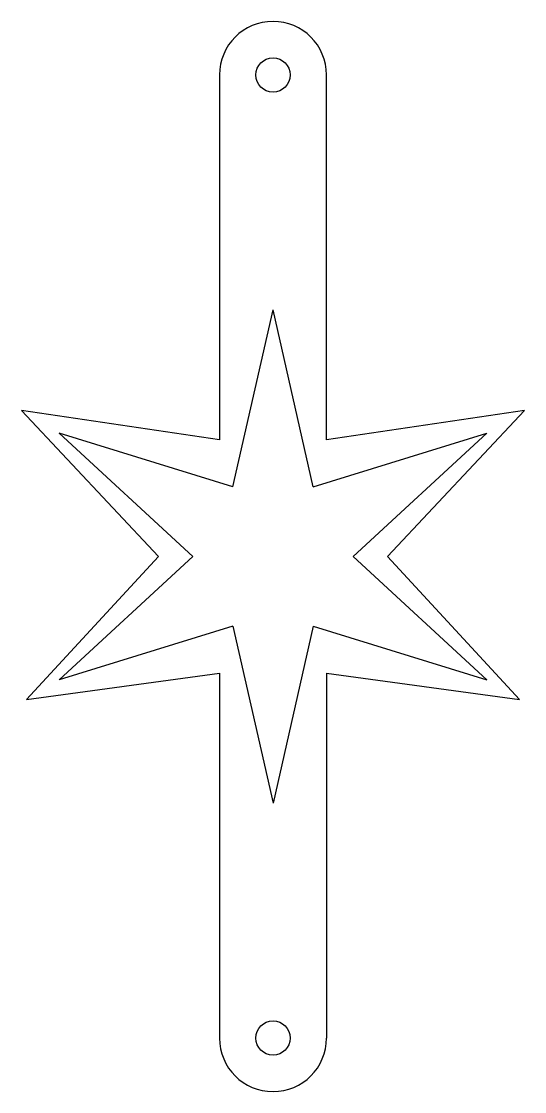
# Model space of a CAD drawing. Header units: millimetres. Extents: x -24 to 24, y -50 to 50.
import ezdxf

# ---------------------------------------------------------------- set-up
doc = ezdxf.new("R2010")
doc.units = ezdxf.units.MM
doc.layers.add('Shape2DView', color=7, linetype='CONTINUOUS')

msp = doc.modelspace()

# ---------------------------------------------------------------- linework, layer by layer
at = {"layer": 'Shape2DView'}
for p, q in [((-5, 45), (-5, 10.9)), ((5, 10.9), (5, 45)), ((-3.75, 6.5), (0, 23.06)), ((3.75, 6.5), (0, 23.06)), ((-5, 10.9), (-23.5, 13.63)), ((-23.5, 13.63), (-10.69, 0)), ((23.5, 13.63), (5, 10.9)), ((10.7, 0), (23.5, 13.63)), ((-3.75, 6.5), (-19.97, 11.53)), ((-19.97, 11.53), (-7.5, 0)), ((3.75, 6.5), (19.97, 11.53)), ((7.5, 0), (19.97, 11.53)), ((-10.69, 0), (-23.02, -13.37)), ((-7.5, 0), (-19.97, -11.53)), ((7.5, 0), (19.97, -11.53)), ((23.02, -13.37), (10.7, 0)), ((-3.75, -6.5), (-19.97, -11.53)), ((-3.75, -6.5), (0, -23.06)), ((3.75, -6.5), (0, -23.06)), ((3.75, -6.5), (19.97, -11.53)), ((-23.02, -13.37), (-5, -10.9)), ((-5, -10.9), (-5, -45)), ((5, -10.9), (23.02, -13.37)), ((5, -10.9), (5, -45))]:
    msp.add_line(p, q, dxfattribs=at)
for centre in [(0, 45), (0, -45)]:
    msp.add_circle(centre, 1.6, dxfattribs=at)
for centre, start, end in [((0, 45), 0, 180), ((0, -45), 180, 0)]:
    msp.add_arc(centre, 5, start, end, dxfattribs=at)

doc.saveas('drawing.dxf')
